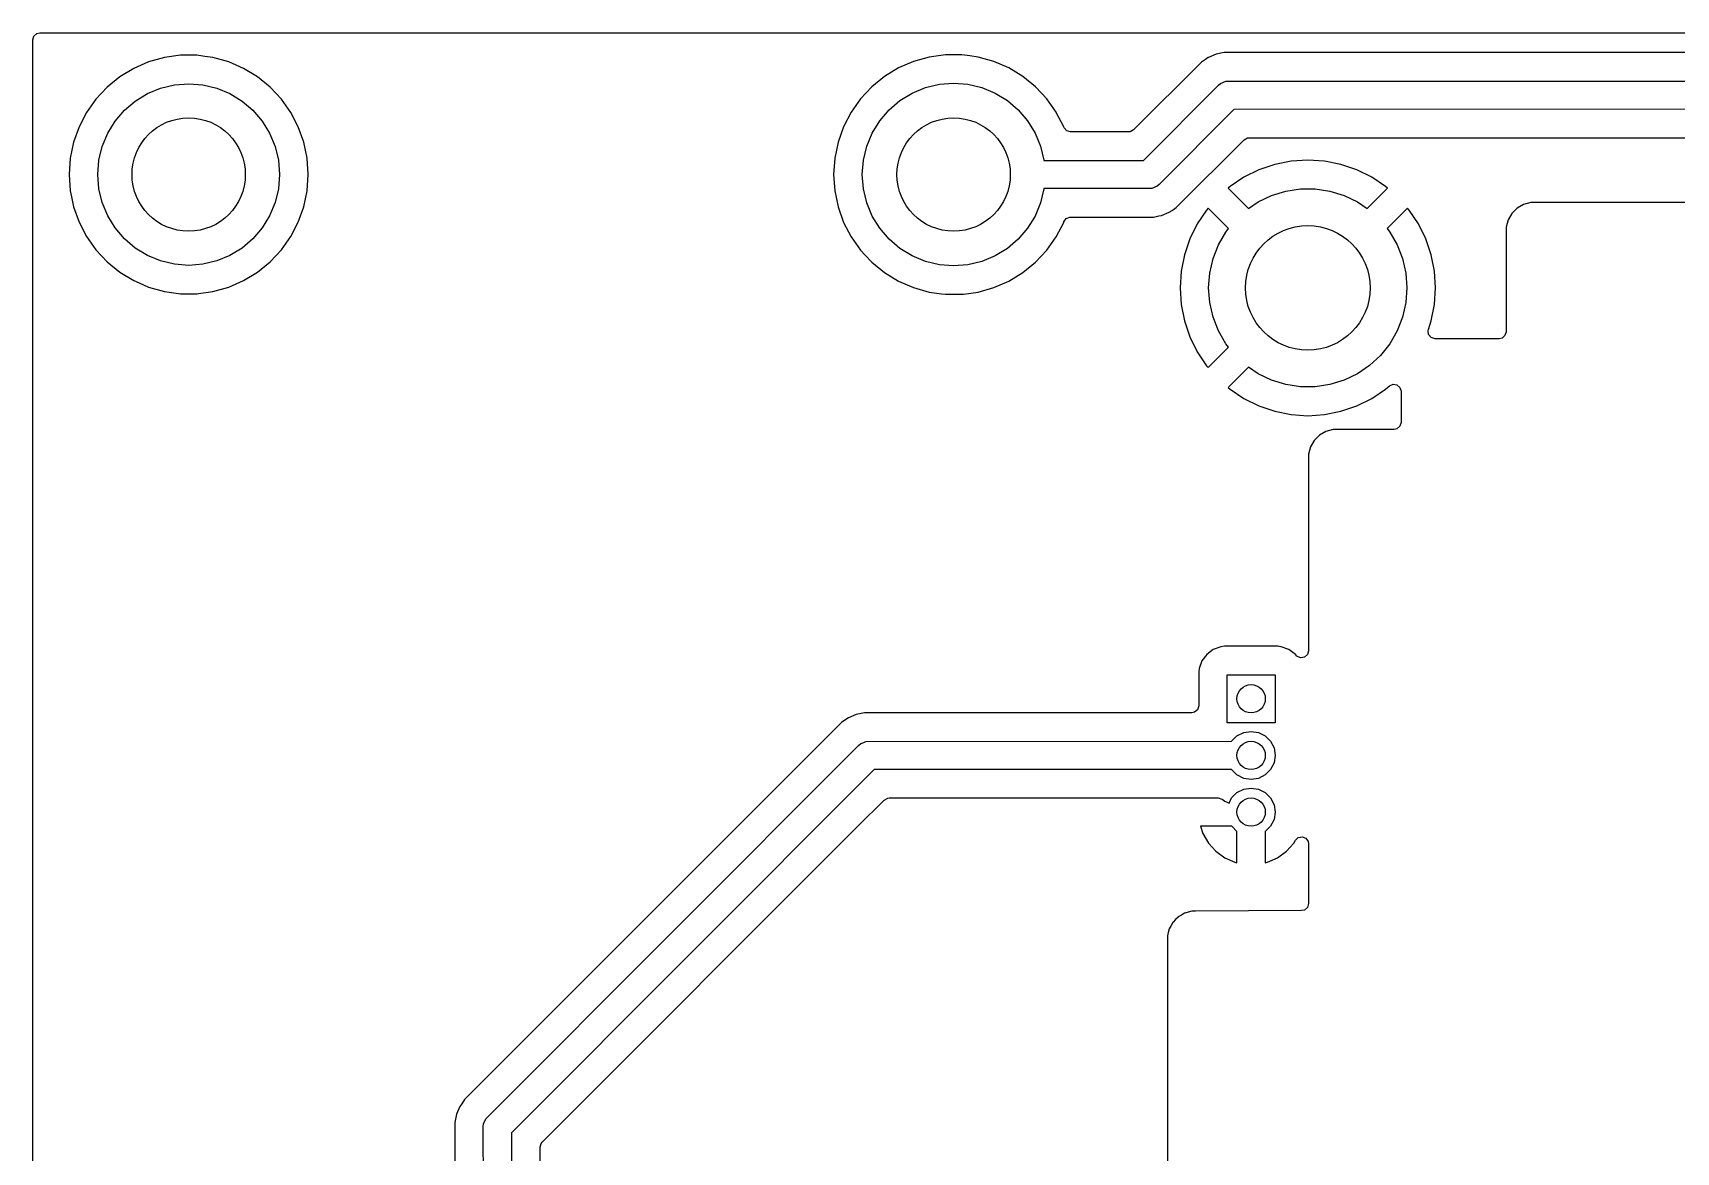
# Model space of a CAD drawing. Extents: x 68 to 141, y -145.2 to -105.
# Drawn here: x 68 to 97, y -124.75 to -105 of the extents above; entities that cross this region are included whole.
import ezdxf

# ---------------------------------------------------------------- set-up
doc = ezdxf.new("R2010")
doc.units = 0
doc.layers.add('BLACK', color=7, linetype='CONTINUOUS')

msp = doc.modelspace()

# ---------------------------------------------------------------- linework, layer by layer
at = {"layer": 'BLACK', "linetype": 'CONTINUOUS'}
for p, q in [((68.0005, -105.1245), (68.020185, -105.057461)), ((68.0005, -107.5), (68.0005, -105.1245)), ((68.020185, -105.057461), (68.072989, -105.011706)), ((68.072989, -105.011706), (68.1245, -105.0005)), ((68.1245, -105.0005), (140.8755, -105.0005)), ((70.043892, -105.513209), (69.77994, -105.627859)), ((70.320999, -105.435567), (70.043892, -105.513209)), ((70.321006, -105.435566), (70.320999, -105.435567)), ((70.606107, -105.396379), (70.321006, -105.435566)), ((70.606108, -105.396379), (70.606107, -105.396379)), ((70.893892, -105.396379), (70.606108, -105.396379)), ((70.893893, -105.396379), (70.893892, -105.396379)), ((71.036443, -105.415972), (70.893893, -105.396379)), ((71.178994, -105.435566), (71.036443, -105.415972)), ((71.178995, -105.435566), (71.178994, -105.435566)), ((71.179, -105.435567), (71.178995, -105.435566)), ((71.456107, -105.513209), (71.179, -105.435567)), ((71.720059, -105.627859), (71.456107, -105.513209)), ((83.540757, -105.504398), (83.275635, -105.619557)), ((83.819096, -105.426411), (83.540757, -105.504398)), ((83.819103, -105.42641), (83.819096, -105.426411)), ((84.105469, -105.387049), (83.819103, -105.42641)), ((84.10547, -105.387049), (84.105469, -105.387049)), ((84.39453, -105.387049), (84.10547, -105.387049)), ((84.394531, -105.387049), (84.39453, -105.387049)), ((84.537713, -105.406729), (84.394531, -105.387049)), ((84.680897, -105.42641), (84.537713, -105.406729)), ((84.680898, -105.42641), (84.680897, -105.42641)), ((84.680903, -105.426411), (84.680898, -105.42641)), ((84.959242, -105.504398), (84.680903, -105.426411)), ((85.224364, -105.619557), (84.959242, -105.504398)), ((88.62158, -105.51705), (87.425451, -106.713181)), ((88.621588, -105.517044), (88.62158, -105.51705)), ((88.695269, -105.467813), (88.621588, -105.517044)), ((88.744496, -105.434921), (88.695269, -105.467813)), ((88.744508, -105.434914), (88.744496, -105.434921)), ((88.881086, -105.378342), (88.744508, -105.434914)), ((88.881092, -105.37834), (88.881086, -105.378342)), ((89.02608, -105.3495), (88.881092, -105.37834)), ((89.026082, -105.3495), (89.02608, -105.3495)), ((120.373918, -105.3495), (89.026082, -105.3495)), ((69.534042, -105.777394), (69.310815, -105.959002)), ((69.534046, -105.777391), (69.534042, -105.777394)), ((69.77994, -105.627859), (69.534046, -105.777391)), ((71.965953, -105.777391), (71.720059, -105.627859)), ((71.965957, -105.777394), (71.965953, -105.777391)), ((72.189184, -105.959002), (71.965957, -105.777394)), ((83.028649, -105.769753), (82.804432, -105.952167)), ((83.028659, -105.769746), (83.028649, -105.769753)), ((83.275635, -105.619557), (83.028659, -105.769746)), ((85.47134, -105.769746), (85.224364, -105.619557)), ((85.47135, -105.769753), (85.47134, -105.769746)), ((85.695567, -105.952167), (85.47135, -105.769753)), ((69.310815, -105.959002), (69.114382, -106.16933)), ((69.807709, -106.203048), (70.022198, -106.071609)), ((70.022198, -106.071609), (70.254608, -105.975341)), ((70.254608, -105.975341), (70.499217, -105.916616)), ((70.499217, -105.916616), (70.75, -105.896879)), ((70.75, -105.896879), (71.000783, -105.916616)), ((71.000783, -105.916616), (71.245392, -105.975341)), ((71.245392, -105.975341), (71.477802, -106.071609)), ((71.477802, -106.071609), (71.692291, -106.203048)), ((72.385617, -106.16933), (72.189184, -105.959002)), ((82.804432, -105.952167), (82.607134, -106.16342)), ((83.302225, -106.1955), (83.517963, -106.063296)), ((83.517963, -106.063296), (83.751725, -105.966468)), ((83.751725, -105.966468), (83.997757, -105.907401)), ((83.997757, -105.907401), (84.25, -105.887549)), ((84.25, -105.887549), (84.502243, -105.907401)), ((84.502243, -105.907401), (84.748275, -105.966468)), ((84.748275, -105.966468), (84.982037, -106.063296)), ((84.982037, -106.063296), (85.197775, -106.1955)), ((85.695569, -105.95217), (85.695567, -105.952167)), ((85.695571, -105.952171), (85.695569, -105.95217)), ((85.701954, -105.959006), (85.695571, -105.952171)), ((85.892865, -106.16342), (85.701954, -105.959006)), ((87.602582, -107.250133), (88.923223, -105.923223)), ((88.923223, -105.923223), (88.961102, -105.892137)), ((88.961102, -105.892137), (88.961107, -105.892133)), ((88.961107, -105.892133), (89.051227, -105.854804)), ((89.051227, -105.854804), (120.3, -105.85)), ((68.948426, -106.404437), (68.816025, -106.65996)), ((68.94843, -106.404431), (68.948426, -106.404437)), ((69.114382, -106.16933), (68.94843, -106.404431)), ((69.453048, -106.557709), (69.616422, -106.366422)), ((69.616422, -106.366422), (69.807709, -106.203048)), ((71.692291, -106.203048), (71.883578, -106.366422)), ((71.883578, -106.366422), (72.046952, -106.557709)), ((72.551569, -106.404431), (72.385617, -106.16933)), ((72.551573, -106.404437), (72.551569, -106.404431)), ((72.683975, -106.65996), (72.551573, -106.404437)), ((82.440435, -106.399578), (82.307448, -106.656232)), ((82.607134, -106.163421), (82.440435, -106.399578)), ((82.607134, -106.16342), (82.607134, -106.163421)), ((82.9455, -106.552225), (83.109825, -106.359825)), ((83.109825, -106.359825), (83.302225, -106.1955)), ((85.197775, -106.1955), (85.390175, -106.359825)), ((85.390175, -106.359825), (85.5545, -106.552225)), ((85.89287, -106.163426), (85.892865, -106.16342)), ((86.059565, -106.399579), (85.89287, -106.163426)), ((86.062079, -106.404431), (86.059565, -106.399579)), ((86.192553, -106.656234), (86.062079, -106.404431)), ((89.197298, -106.349985), (87.876777, -107.676777)), ((120.192043, -106.34522), (89.197298, -106.349985)), ((68.816025, -106.65996), (68.719655, -106.931118)), ((69.321609, -106.772198), (69.453048, -106.557709)), ((72.046952, -106.557709), (72.178391, -106.772198)), ((72.780346, -106.931124), (72.683974, -106.65996)), ((72.683974, -106.65996), (72.683975, -106.65996)), ((82.307448, -106.656232), (82.21065, -106.928595)), ((82.813296, -106.767963), (82.9455, -106.552225)), ((85.5545, -106.552225), (85.686704, -106.767963)), ((86.196388, -106.667025), (86.192552, -106.656234)), ((86.192552, -106.656234), (86.192553, -106.656234)), ((86.200434, -106.677011), (86.196388, -106.667025)), ((86.246189, -106.729815), (86.200434, -106.677011)), ((87.425451, -106.713181), (87.364128, -106.746666)), ((68.719654, -106.931121), (68.661102, -107.212893)), ((68.719655, -106.931118), (68.719654, -106.931121)), ((69.166616, -107.249217), (69.225341, -107.004608)), ((69.225341, -107.004608), (69.321609, -106.772198)), ((72.178391, -106.772198), (72.274659, -107.004608)), ((72.274659, -107.004608), (72.333384, -107.249217)), ((72.838897, -107.212888), (72.780346, -106.931124)), ((82.210645, -106.928612), (82.151838, -107.211611)), ((82.21065, -106.928595), (82.210645, -106.928612)), ((82.657401, -107.247757), (82.716468, -107.001725)), ((82.716468, -107.001725), (82.813296, -106.767963)), ((85.686704, -106.767963), (85.783532, -107.001725)), ((85.783532, -107.001725), (85.842599, -107.247757)), ((86.313228, -106.7495), (86.246189, -106.729815)), ((87.33777, -106.7495), (86.313228, -106.7495)), ((87.364128, -106.746666), (87.33777, -106.7495)), ((88.178416, -108.082952), (89.374549, -106.886819)), ((89.374549, -106.886819), (89.435872, -106.853334)), ((89.435872, -106.853334), (89.46223, -106.8505)), ((89.46223, -106.8505), (119.93777, -106.8505)), ((68.661102, -107.212893), (68.641464, -107.5)), ((69.146879, -107.5), (69.166616, -107.249217)), ((72.333384, -107.249217), (72.353121, -107.5)), ((72.858536, -107.5), (72.838897, -107.212888)), ((82.151837, -107.211613), (82.132112, -107.5)), ((82.151838, -107.211611), (82.151837, -107.211613)), ((82.637549, -107.5), (82.657401, -107.247757)), ((85.842599, -107.247757), (85.842976, -107.252549)), ((85.842976, -107.252549), (87.602582, -107.250133)), ((90.205675, -107.264464), (89.916415, -107.322001)), ((90.205687, -107.264462), (90.205675, -107.264464)), ((90.5, -107.245172), (90.205687, -107.264462)), ((90.794312, -107.264462), (90.5, -107.245172)), ((90.794324, -107.264464), (90.794312, -107.264462)), ((91.083584, -107.322001), (90.794324, -107.264464)), ((68.0005, -126.93703), (68.0005, -107.5)), ((68.641464, -107.5), (68.661102, -107.787106)), ((69.166616, -107.750783), (69.146879, -107.5)), ((72.353121, -107.5), (72.333384, -107.750783)), ((72.838897, -107.787112), (72.858536, -107.5)), ((82.132112, -107.5), (82.151837, -107.788386)), ((82.657401, -107.752243), (82.637549, -107.5)), ((89.37258, -107.547265), (89.127346, -107.711126)), ((89.372593, -107.547258), (89.37258, -107.547265)), ((89.637111, -107.416812), (89.372593, -107.547258)), ((89.9164, -107.322005), (89.637111, -107.416812)), ((89.916415, -107.322001), (89.9164, -107.322005)), ((91.083599, -107.322005), (91.083584, -107.322001)), ((91.362888, -107.416812), (91.083599, -107.322005)), ((91.627406, -107.547258), (91.362888, -107.416812)), ((91.627419, -107.547265), (91.627406, -107.547258)), ((91.872649, -107.711123), (91.627419, -107.547265)), ((68.661102, -107.787106), (68.661102, -107.78711)), ((68.661102, -107.78711), (68.661103, -107.787112)), ((68.661103, -107.787112), (68.682917, -107.892091)), ((69.225341, -107.995392), (69.166616, -107.750783)), ((72.333384, -107.750783), (72.274659, -107.995392)), ((72.780346, -108.068876), (72.838897, -107.787112)), ((82.151837, -107.788386), (82.151838, -107.788388)), ((82.151838, -107.788388), (82.210645, -108.071387)), ((82.716468, -107.998275), (82.657401, -107.752243)), ((85.842599, -107.752243), (85.783532, -107.998275)), ((85.842947, -107.747812), (85.842599, -107.752243)), ((87.748773, -107.745196), (85.842947, -107.747812)), ((87.838893, -107.707867), (87.748773, -107.745196)), ((87.838897, -107.707862), (87.838893, -107.707867)), ((87.876777, -107.676777), (87.838897, -107.707862)), ((89.127339, -107.711131), (89.093959, -107.740403)), ((89.093959, -107.740403), (89.093959, -107.740405)), ((89.093959, -107.740405), (89.454354, -108.1008)), ((89.127346, -107.711126), (89.127339, -107.711131)), ((89.625, -107.984456), (89.860653, -107.870971)), ((89.860653, -107.870971), (90.110588, -107.793876)), ((90.110588, -107.793876), (90.369222, -107.754893)), ((90.369222, -107.754893), (90.630778, -107.754893)), ((90.630778, -107.754893), (90.889412, -107.793876)), ((90.889412, -107.793876), (91.139347, -107.870971)), ((91.139347, -107.870971), (91.375, -107.984456)), ((91.545645, -108.100799), (91.90604, -107.740405)), ((91.90604, -107.740405), (91.872649, -107.711123)), ((68.682917, -107.892091), (68.719654, -108.068878)), ((68.719654, -108.068878), (68.719655, -108.068881)), ((68.719655, -108.068881), (68.816025, -108.340039)), ((69.321609, -108.227802), (69.225341, -107.995392)), ((72.274659, -107.995392), (72.178391, -108.227802)), ((72.683973, -108.340043), (72.780346, -108.068876)), ((82.210645, -108.071387), (82.21065, -108.071404)), ((82.21065, -108.071404), (82.307448, -108.343767)), ((82.813296, -108.232037), (82.716468, -107.998275)), ((85.783532, -107.998275), (85.686704, -108.232037)), ((87.918913, -108.221658), (88.055495, -108.165084)), ((88.055495, -108.165084), (88.104729, -108.132186)), ((88.104729, -108.132186), (88.111984, -108.127339)), ((88.111984, -108.127339), (88.129071, -108.115921)), ((88.129071, -108.115921), (88.178416, -108.082952)), ((88.711126, -108.127346), (88.547265, -108.37258)), ((88.711131, -108.127339), (88.711126, -108.127346)), ((88.740403, -108.093959), (88.711131, -108.127339)), ((88.740405, -108.093959), (88.740403, -108.093959)), ((89.101356, -108.454909), (88.740405, -108.093959)), ((89.454354, -108.1008), (89.625, -107.984456)), ((91.375, -107.984456), (91.545645, -108.100799)), ((92.259593, -108.093958), (91.898642, -108.454908)), ((92.288876, -108.12735), (92.259593, -108.093958)), ((92.452734, -108.37258), (92.288876, -108.12735)), ((94.192683, -108.092502), (94.099502, -108.185683)), ((94.192686, -108.0925), (94.192683, -108.092502)), ((94.306812, -108.026608), (94.192686, -108.0925)), ((94.434108, -107.9925), (94.306812, -108.026608)), ((94.565892, -107.9925), (94.434108, -107.9925)), ((114.551271, -107.9925), (94.565892, -107.9925)), ((68.816025, -108.340039), (68.816024, -108.340039)), ((68.816024, -108.340039), (68.948426, -108.595562)), ((69.453048, -108.442291), (69.321609, -108.227802)), ((69.616422, -108.633578), (69.453048, -108.442291)), ((72.046952, -108.442291), (71.883578, -108.633578)), ((72.178391, -108.227802), (72.046952, -108.442291)), ((72.551574, -108.595561), (72.683973, -108.340043)), ((82.307448, -108.343767), (82.307449, -108.343769)), ((82.307449, -108.343769), (82.440435, -108.600421)), ((82.9455, -108.447775), (82.813296, -108.232037)), ((83.109825, -108.640175), (82.9455, -108.447775)), ((85.5545, -108.447775), (85.390175, -108.640175)), ((85.686704, -108.232037), (85.5545, -108.447775)), ((86.059565, -108.600421), (86.192551, -108.343769)), ((86.192551, -108.343769), (86.192552, -108.343767)), ((86.192552, -108.343767), (86.192553, -108.343765)), ((86.192553, -108.343765), (86.196388, -108.332975)), ((86.196388, -108.332975), (86.237386, -108.276398)), ((86.237386, -108.276398), (86.302464, -108.250968)), ((86.302464, -108.250968), (86.313228, -108.2505)), ((86.313228, -108.2505), (87.77392, -108.2505)), ((87.77392, -108.2505), (87.871462, -108.231096)), ((87.871462, -108.231096), (87.918913, -108.221658)), ((88.547258, -108.372593), (88.416812, -108.637111)), ((88.547265, -108.37258), (88.547258, -108.372593)), ((89.054082, -108.51419), (89.101356, -108.454909)), ((91.898642, -108.454908), (91.945918, -108.51419)), ((92.452741, -108.372593), (92.452734, -108.37258)), ((92.583187, -108.637111), (92.452741, -108.372593)), ((94.033608, -108.299812), (93.9995, -108.427108)), ((93.9995, -108.427108), (93.9995, -110.272756)), ((94.0995, -108.185686), (94.033608, -108.299812)), ((94.099502, -108.185683), (94.0995, -108.185686)), ((68.948426, -108.595562), (68.94843, -108.595568)), ((68.94843, -108.595568), (69.114382, -108.830669)), ((69.807709, -108.796952), (69.616422, -108.633578)), ((71.883578, -108.633578), (71.692291, -108.796952)), ((72.385615, -108.830672), (72.551574, -108.595561)), ((82.440435, -108.600421), (82.60713, -108.836574)), ((83.302225, -108.8045), (83.109825, -108.640175)), ((85.390175, -108.640175), (85.197775, -108.8045)), ((85.89287, -108.836574), (86.059565, -108.600421)), ((88.416812, -108.637111), (88.322005, -108.9164)), ((88.827748, -108.984178), (88.923304, -108.740703)), ((88.923304, -108.740703), (89.054082, -108.51419)), ((91.945918, -108.51419), (92.076696, -108.740703)), ((92.076696, -108.740703), (92.172252, -108.984178)), ((92.677994, -108.9164), (92.583187, -108.637111)), ((69.114382, -108.830669), (69.310815, -109.040997)), ((70.022198, -108.928391), (69.807709, -108.796952)), ((70.254608, -109.024659), (70.022198, -108.928391)), ((70.499217, -109.083384), (70.254608, -109.024659)), ((71.245392, -109.024659), (71.000783, -109.083384)), ((71.477802, -108.928391), (71.245392, -109.024659)), ((71.692291, -108.796952), (71.477802, -108.928391)), ((72.189188, -109.040994), (72.385615, -108.830672)), ((82.60713, -108.836574), (82.607134, -108.836578)), ((82.607134, -108.836578), (82.607134, -108.836579)), ((82.607134, -108.836579), (82.68829, -108.923475)), ((82.68829, -108.923475), (82.798048, -109.040997)), ((83.517963, -108.936704), (83.302225, -108.8045)), ((83.751725, -109.033532), (83.517963, -108.936704)), ((83.997757, -109.092599), (83.751725, -109.033532)), ((84.748275, -109.033532), (84.502243, -109.092599)), ((84.982037, -108.936704), (84.748275, -109.033532)), ((85.197775, -108.8045), (84.982037, -108.936704)), ((85.695571, -109.047829), (85.89287, -108.836574)), ((88.322001, -108.916415), (88.264464, -109.205675)), ((88.322005, -108.9164), (88.322001, -108.916415)), ((88.769546, -109.239176), (88.827748, -108.984178)), ((92.172252, -108.984178), (92.230454, -109.239176)), ((92.677998, -108.916415), (92.677994, -108.9164)), ((92.735535, -109.205675), (92.677998, -108.916415)), ((69.310815, -109.040997), (69.534042, -109.222605)), ((69.534042, -109.222605), (69.534046, -109.222608)), ((69.534046, -109.222608), (69.534048, -109.222609)), ((69.534048, -109.222609), (69.534049, -109.22261)), ((69.534049, -109.22261), (69.779936, -109.372138)), ((70.75, -109.103121), (70.499217, -109.083384)), ((71.000783, -109.083384), (70.75, -109.103121)), ((71.720064, -109.372138), (71.965951, -109.22261)), ((71.965951, -109.22261), (72.189188, -109.040994)), ((82.798048, -109.040997), (82.804432, -109.047832)), ((82.804432, -109.047832), (83.028649, -109.230246)), ((83.028649, -109.230246), (83.028659, -109.230253)), ((83.028659, -109.230253), (83.275635, -109.380442)), ((84.25, -109.112451), (83.997757, -109.092599)), ((84.502243, -109.092599), (84.25, -109.112451)), ((85.224366, -109.380441), (85.471344, -109.230251)), ((85.471344, -109.230251), (85.695571, -109.047829)), ((88.264462, -109.205687), (88.245172, -109.5)), ((88.264464, -109.205675), (88.264462, -109.205687)), ((88.75, -109.5), (88.769546, -109.239176)), ((92.230454, -109.239176), (92.25, -109.5)), ((92.735537, -109.205687), (92.735535, -109.205675)), ((92.754827, -109.5), (92.735537, -109.205687)), ((69.779936, -109.372138), (69.779938, -109.372139)), ((69.779938, -109.372139), (69.77994, -109.37214)), ((69.77994, -109.37214), (69.874995, -109.413428)), ((69.874995, -109.413428), (70.043894, -109.486791)), ((70.043894, -109.486791), (70.321006, -109.564434)), ((70.321006, -109.564434), (70.571655, -109.598885)), ((70.571655, -109.598885), (70.606107, -109.603621)), ((70.606107, -109.603621), (70.606108, -109.603621)), ((70.606108, -109.603621), (70.893893, -109.603621)), ((70.893893, -109.603621), (70.92463, -109.599396)), ((70.92463, -109.599396), (71.178994, -109.564434)), ((71.178994, -109.564434), (71.456106, -109.486791)), ((71.456106, -109.486791), (71.720064, -109.372138)), ((83.275635, -109.380442), (83.540757, -109.495601)), ((83.540757, -109.495601), (83.540762, -109.495603)), ((83.540762, -109.495603), (83.819103, -109.57359)), ((83.819103, -109.57359), (84.037591, -109.603621)), ((84.037591, -109.603621), (84.105469, -109.612951)), ((84.105469, -109.612951), (84.10547, -109.612951)), ((84.10547, -109.612951), (84.394531, -109.612951)), ((84.394531, -109.612951), (84.425404, -109.608707)), ((84.425404, -109.608707), (84.680897, -109.57359)), ((84.680897, -109.57359), (84.959238, -109.495603)), ((84.959238, -109.495603), (85.224366, -109.380441)), ((88.245172, -109.5), (88.264462, -109.794312)), ((88.769546, -109.760824), (88.75, -109.5)), ((92.25, -109.5), (92.230454, -109.760824)), ((92.735537, -109.794312), (92.754827, -109.5)), ((88.264462, -109.794312), (88.264464, -109.794324)), ((88.264464, -109.794324), (88.322001, -110.083584)), ((88.827748, -110.015822), (88.769546, -109.760824)), ((92.230454, -109.760824), (92.172252, -110.015822)), ((92.677998, -110.083584), (92.735535, -109.794324)), ((92.735535, -109.794324), (92.735537, -109.794312)), ((88.322001, -110.083584), (88.322005, -110.083599)), ((88.322005, -110.083599), (88.416812, -110.362888)), ((88.923304, -110.259297), (88.827748, -110.015822)), ((92.172252, -110.015822), (92.076696, -110.259297)), ((92.627314, -110.232897), (92.677994, -110.083599)), ((92.677994, -110.083599), (92.677998, -110.083584)), ((88.416812, -110.362888), (88.547258, -110.627406)), ((89.054082, -110.48581), (88.923304, -110.259297)), ((89.101355, -110.545089), (89.054082, -110.48581)), ((91.945918, -110.48581), (91.782841, -110.690302)), ((92.076696, -110.259297), (91.945918, -110.48581)), ((92.621995, -110.255109), (92.627314, -110.232897)), ((92.631939, -110.324267), (92.621995, -110.255109)), ((92.677694, -110.377071), (92.631939, -110.324267)), ((92.744733, -110.396756), (92.677694, -110.377071)), ((93.8755, -110.396756), (92.744733, -110.396756)), ((93.927011, -110.38555), (93.8755, -110.396756)), ((93.979815, -110.339795), (93.927011, -110.38555)), ((93.9995, -110.272756), (93.979815, -110.339795)), ((88.547258, -110.627406), (88.547265, -110.627419)), ((88.547265, -110.627419), (88.711123, -110.872649)), ((88.740405, -110.90604), (89.101355, -110.545089)), ((91.782841, -110.690302), (91.591107, -110.868205)), ((88.711123, -110.872649), (88.740405, -110.90604)), ((89.454352, -110.899198), (89.093958, -111.259593)), ((89.625, -111.015544), (89.454352, -110.899198)), ((89.860653, -111.129029), (89.625, -111.015544)), ((91.375, -111.015544), (91.139347, -111.129029)), ((91.591107, -110.868205), (91.375, -111.015544)), ((89.093958, -111.259593), (89.12735, -111.288876)), ((89.12735, -111.288876), (89.37258, -111.452734)), ((90.110588, -111.206124), (89.860653, -111.129029)), ((90.369222, -111.245107), (90.110588, -111.206124)), ((90.630778, -111.245107), (90.369222, -111.245107)), ((90.889412, -111.206124), (90.630778, -111.245107)), ((91.139347, -111.129029), (90.889412, -111.206124)), ((91.627419, -111.452734), (91.872653, -111.288873)), ((91.872653, -111.288873), (91.94046, -111.229409)), ((91.94046, -111.229409), (92.003842, -111.200006)), ((92.003842, -111.200006), (92.073058, -111.209538)), ((92.073058, -111.209538), (92.126133, -111.254978)), ((92.126133, -111.254978), (92.146217, -111.321899)), ((92.146217, -111.321899), (92.146219, -111.322637)), ((92.146219, -111.322637), (92.146219, -111.875594)), ((89.37258, -111.452734), (89.372593, -111.452741)), ((89.372593, -111.452741), (89.637111, -111.583187)), ((89.637111, -111.583187), (89.9164, -111.677994)), ((91.083599, -111.677994), (91.362888, -111.583187)), ((91.362888, -111.583187), (91.627406, -111.452741)), ((91.627406, -111.452741), (91.627419, -111.452734)), ((89.9164, -111.677994), (89.916415, -111.677998)), ((89.916415, -111.677998), (90.205675, -111.735535)), ((90.205675, -111.735535), (90.205687, -111.735537)), ((90.205687, -111.735537), (90.5, -111.754827)), ((90.5, -111.754827), (90.794312, -111.735537)), ((90.794312, -111.735537), (90.794324, -111.735535)), ((90.794324, -111.735535), (91.083584, -111.677998)), ((91.083584, -111.677998), (91.083599, -111.677994)), ((92.146219, -111.875594), (92.126534, -111.942633)), ((90.612594, -112.19278), (90.546702, -112.306906)), ((90.612596, -112.192777), (90.612594, -112.19278)), ((90.705777, -112.099596), (90.612596, -112.192777)), ((90.70578, -112.099594), (90.705777, -112.099596)), ((90.819906, -112.033702), (90.70578, -112.099594)), ((90.947202, -111.999594), (90.819906, -112.033702)), ((92.022219, -111.999594), (90.947202, -111.999594)), ((92.07373, -111.988388), (92.022219, -111.999594)), ((92.126534, -111.942633), (92.07373, -111.988388)), ((90.546702, -112.306906), (90.512594, -112.434202)), ((90.512594, -112.434202), (90.512594, -115.902202)), ((88.717452, -115.967455), (88.631206, -116.082664)), ((88.717455, -115.967452), (88.717452, -115.967455)), ((88.832664, -115.881206), (88.717455, -115.967452)), ((88.832671, -115.881202), (88.832664, -115.881206)), ((88.967516, -115.830908), (88.832671, -115.881202)), ((89.027123, -115.824501), (88.967516, -115.830908)), ((89.027129, -115.8245), (89.027123, -115.824501)), ((89.972864, -115.8245), (89.027129, -115.8245)), ((89.972873, -115.8245), (89.972864, -115.8245)), ((89.972881, -115.8245), (89.972873, -115.8245)), ((89.972883, -115.824501), (89.972881, -115.8245)), ((90.032483, -115.830908), (89.972883, -115.824501)), ((90.167328, -115.881202), (90.032482, -115.830908)), ((90.032482, -115.830908), (90.032483, -115.830908)), ((90.167335, -115.881206), (90.167328, -115.881202)), ((90.282544, -115.967452), (90.167335, -115.881206)), ((90.282544, -115.967453), (90.282544, -115.967452)), ((90.282546, -115.967454), (90.282544, -115.967453)), ((90.289328, -115.976514), (90.282546, -115.967454)), ((90.307391, -115.995915), (90.289328, -115.976514)), ((90.370947, -116.02494), (90.307391, -115.995915)), ((90.492909, -115.969241), (90.440105, -116.014996)), ((90.512594, -115.902202), (90.492909, -115.969241)), ((88.580909, -116.217517), (88.5745, -116.277127)), ((88.5745, -116.277127), (88.5745, -116.277134)), ((88.5745, -116.277134), (88.5745, -116.277135)), ((88.5745, -116.277135), (88.5745, -116.277136)), ((88.5745, -116.277136), (88.574501, -116.8755)), ((88.58091, -116.217513), (88.580909, -116.217517)), ((88.631202, -116.082671), (88.58091, -116.217513)), ((88.631206, -116.082664), (88.631202, -116.082671)), ((90.440105, -116.014996), (90.370947, -116.02494)), ((89.075, -117.175), (89.075, -116.325)), ((89.075, -116.325), (89.925, -116.325)), ((89.925, -116.325), (89.925, -117.175)), ((82.345269, -117.117813), (82.271588, -117.167044)), ((82.394496, -117.084921), (82.345269, -117.117813)), ((82.394508, -117.084914), (82.394496, -117.084921)), ((82.531086, -117.028342), (82.394508, -117.084914)), ((82.531092, -117.02834), (82.531086, -117.028342)), ((82.67608, -116.9995), (82.531092, -117.02834)), ((88.450501, -116.9995), (82.67608, -116.9995)), ((88.502013, -116.988294), (88.450501, -116.9995)), ((88.554817, -116.942539), (88.502013, -116.988294)), ((88.574501, -116.8755), (88.554817, -116.942539)), ((82.27158, -117.16705), (75.61705, -123.82158)), ((82.271588, -117.167044), (82.27158, -117.16705)), ((89.925, -117.175), (89.075, -117.175)), ((89.156168, -117.500191), (89.250191, -117.406168)), ((89.250191, -117.406168), (89.368668, -117.345801)), ((89.368668, -117.345801), (89.5, -117.325)), ((89.5, -117.325), (89.631332, -117.345801)), ((89.631332, -117.345801), (89.749809, -117.406168)), ((89.749809, -117.406168), (89.843832, -117.500191)), ((75.993101, -124.160138), (82.573223, -117.573223)), ((82.573223, -117.573223), (82.611108, -117.542132)), ((82.611108, -117.542132), (82.663899, -117.520265)), ((82.663899, -117.520265), (82.701227, -117.504804)), ((82.701227, -117.504804), (89.156141, -117.500242)), ((89.156141, -117.500242), (89.156168, -117.500191)), ((89.843832, -117.500191), (89.904199, -117.618668)), ((89.904199, -117.618668), (89.925, -117.75)), ((82.846943, -117.999931), (76.445295, -124.408187)), ((89.153959, -117.995474), (82.846943, -117.999931)), ((89.156168, -117.999809), (89.153959, -117.995474)), ((89.250191, -118.093832), (89.156168, -117.999809)), ((89.843832, -117.999809), (89.749809, -118.093832)), ((89.904199, -117.881332), (89.843832, -117.999809)), ((89.925, -117.75), (89.904199, -117.881332)), ((89.368668, -118.154199), (89.250191, -118.093832)), ((89.5, -118.175), (89.368668, -118.154199)), ((89.631332, -118.154199), (89.5, -118.175)), ((89.749809, -118.093832), (89.631332, -118.154199)), ((82.561368, -119), (83.024549, -118.536819)), ((83.024549, -118.536819), (83.085872, -118.503334)), ((83.085872, -118.503334), (83.11223, -118.5005)), ((83.11223, -118.5005), (88.918129, -118.5005)), ((88.918129, -118.5005), (88.985168, -118.520185)), ((88.985168, -118.520185), (88.991015, -118.524182)), ((88.991015, -118.524182), (89.034702, -118.555923)), ((89.034702, -118.555923), (89.102926, -118.586297)), ((89.102926, -118.586297), (89.110562, -118.589696)), ((89.110562, -118.589696), (89.156168, -118.500191)), ((89.156168, -118.500191), (89.250191, -118.406168)), ((89.250191, -118.406168), (89.368668, -118.345801)), ((89.368668, -118.345801), (89.5, -118.325)), ((89.5, -118.325), (89.631332, -118.345801)), ((89.631332, -118.345801), (89.749809, -118.406168)), ((89.749809, -118.406168), (89.843832, -118.500191)), ((89.843832, -118.500191), (89.904199, -118.618668)), ((89.904199, -118.881332), (89.843832, -118.999809)), ((89.904199, -118.618668), (89.925, -118.75)), ((89.925, -118.75), (89.904199, -118.881332)), ((76.986819, -124.574549), (82.561368, -119)), ((89.156359, -119), (88.608628, -119)), ((88.608628, -119), (88.650316, -119.128306)), ((88.650316, -119.128306), (88.650317, -119.128307)), ((88.650317, -119.128307), (88.747536, -119.296694)), ((89.25, -119.093641), (89.156359, -119)), ((89.25, -119.642524), (89.25, -119.093641)), ((89.843832, -118.999809), (89.75, -119.093641)), ((89.75, -119.093641), (89.75, -119.642524)), ((90.331773, -119.198695), (90.40038, -119.185471)), ((90.40038, -119.185471), (90.465245, -119.211439)), ((88.747536, -119.296694), (88.747535, -119.296694)), ((88.747535, -119.296694), (88.877639, -119.44119)), ((88.877639, -119.44119), (88.877642, -119.441192)), ((88.877642, -119.441192), (89.03495, -119.555484)), ((89.965049, -119.555484), (90.122357, -119.441192)), ((90.122357, -119.441192), (90.12236, -119.44119)), ((90.12236, -119.44119), (90.252463, -119.296694)), ((90.252463, -119.296694), (90.281207, -119.24691)), ((90.281207, -119.24691), (90.331773, -119.198695)), ((90.465245, -119.211439), (90.505774, -119.268353)), ((90.505774, -119.268353), (90.512594, -119.30891)), ((90.512594, -119.30891), (90.512594, -120.364421)), ((89.03495, -119.555484), (89.212587, -119.634573)), ((89.212587, -119.634573), (89.249999, -119.642524)), ((89.249999, -119.642524), (89.25, -119.642524)), ((89.75, -119.642524), (89.787412, -119.634573)), ((89.787412, -119.634573), (89.965049, -119.555484)), ((88.212357, -120.601275), (88.167201, -120.646968)), ((88.213225, -120.60061), (88.212357, -120.601275)), ((88.213832, -120.600141), (88.213225, -120.60061)), ((88.214608, -120.599537), (88.213832, -120.600141)), ((88.270181, -120.567451), (88.214608, -120.599537)), ((88.27081, -120.567085), (88.270181, -120.567451)), ((88.326106, -120.534723), (88.27081, -120.567085)), ((88.327129, -120.5343), (88.326106, -120.534723)), ((88.327815, -120.534014), (88.327129, -120.5343)), ((88.328741, -120.533623), (88.327815, -120.534014)), ((88.390709, -120.517018), (88.328741, -120.533623)), ((88.391413, -120.516827), (88.390709, -120.517018)), ((88.453201, -120.499879), (88.391413, -120.516827)), ((88.45429, -120.499736), (88.453201, -120.499879)), ((88.454987, -120.499643), (88.45429, -120.499736)), ((88.456027, -120.4995), (88.454987, -120.499643)), ((88.520033, -120.4995), (88.456027, -120.4995)), ((88.520768, -120.499498), (88.520033, -120.4995)), ((90.389329, -120.488419), (88.520768, -120.499498)), ((90.440105, -120.477215), (90.389329, -120.488419)), ((90.492909, -120.43146), (90.440105, -120.477215)), ((90.512594, -120.364421), (90.492909, -120.43146)), ((88.038034, -120.872352), (88.02147, -120.934169)), ((88.038221, -120.871645), (88.038034, -120.872352)), ((88.054476, -120.809513), (88.038221, -120.871645)), ((88.05489, -120.808515), (88.054476, -120.809513)), ((88.055184, -120.807799), (88.05489, -120.808515)), ((88.055559, -120.806876), (88.055184, -120.807799)), ((88.087663, -120.75127), (88.055559, -120.806876)), ((88.088027, -120.750635), (88.087663, -120.75127)), ((88.119711, -120.694998), (88.088027, -120.750635)), ((88.120331, -120.694192), (88.119711, -120.694998)), ((88.12081, -120.693564), (88.120331, -120.694192)), ((88.121432, -120.692742), (88.12081, -120.693564)), ((88.166687, -120.647486), (88.121432, -120.692742)), ((88.167201, -120.646968), (88.166687, -120.647486)), ((88.021242, -120.935971), (88.021105, -120.937007)), ((88.021105, -120.937007), (88.021486, -121.001194)), ((88.021334, -120.935258), (88.021242, -120.935971)), ((88.02147, -120.934169), (88.021334, -120.935258)), ((88.021486, -121.001194), (88.021488, -121.001929)), ((88.021488, -121.001929), (88.021488, -128.211942)), ((75.617044, -123.821588), (75.567812, -123.895268)), ((75.61705, -123.82158), (75.617044, -123.821588)), ((75.47834, -124.081092), (75.4495, -124.226079)), ((75.478342, -124.081086), (75.47834, -124.081092)), ((75.534914, -123.944508), (75.478342, -124.081086)), ((75.534921, -123.944496), (75.534914, -123.944508)), ((75.567813, -123.895269), (75.534921, -123.944496)), ((75.567812, -123.895268), (75.567813, -123.895269)), ((75.4495, -124.226079), (75.4495, -124.226082)), ((75.4495, -124.226082), (75.4495, -131.873918)), ((75.95, -124.3), (75.954804, -124.251227)), ((75.954804, -131.848773), (75.95, -124.3)), ((75.954804, -124.251227), (75.992133, -124.161107)), ((75.992133, -124.161107), (75.993101, -124.160138)), ((76.445295, -124.408187), (76.449938, -131.702878)), ((76.9505, -124.66223), (76.970185, -124.595191)), ((76.9505, -131.43777), (76.9505, -124.66223)), ((76.970185, -124.595191), (76.986819, -124.574549))]:
    msp.add_line(p, q, dxfattribs=at)
at = {"layer": 'BLACK'}
for centre, radius in [((70.75, -107.5), 1), ((84.25, -107.5), 1), ((90.5, -109.5), 1.1), ((89.5, -116.75), 0.25), ((89.5, -117.75), 0.25), ((89.5, -118.75), 0.25)]:
    msp.add_circle(centre, radius, dxfattribs=at)

doc.saveas('drawing.dxf')
